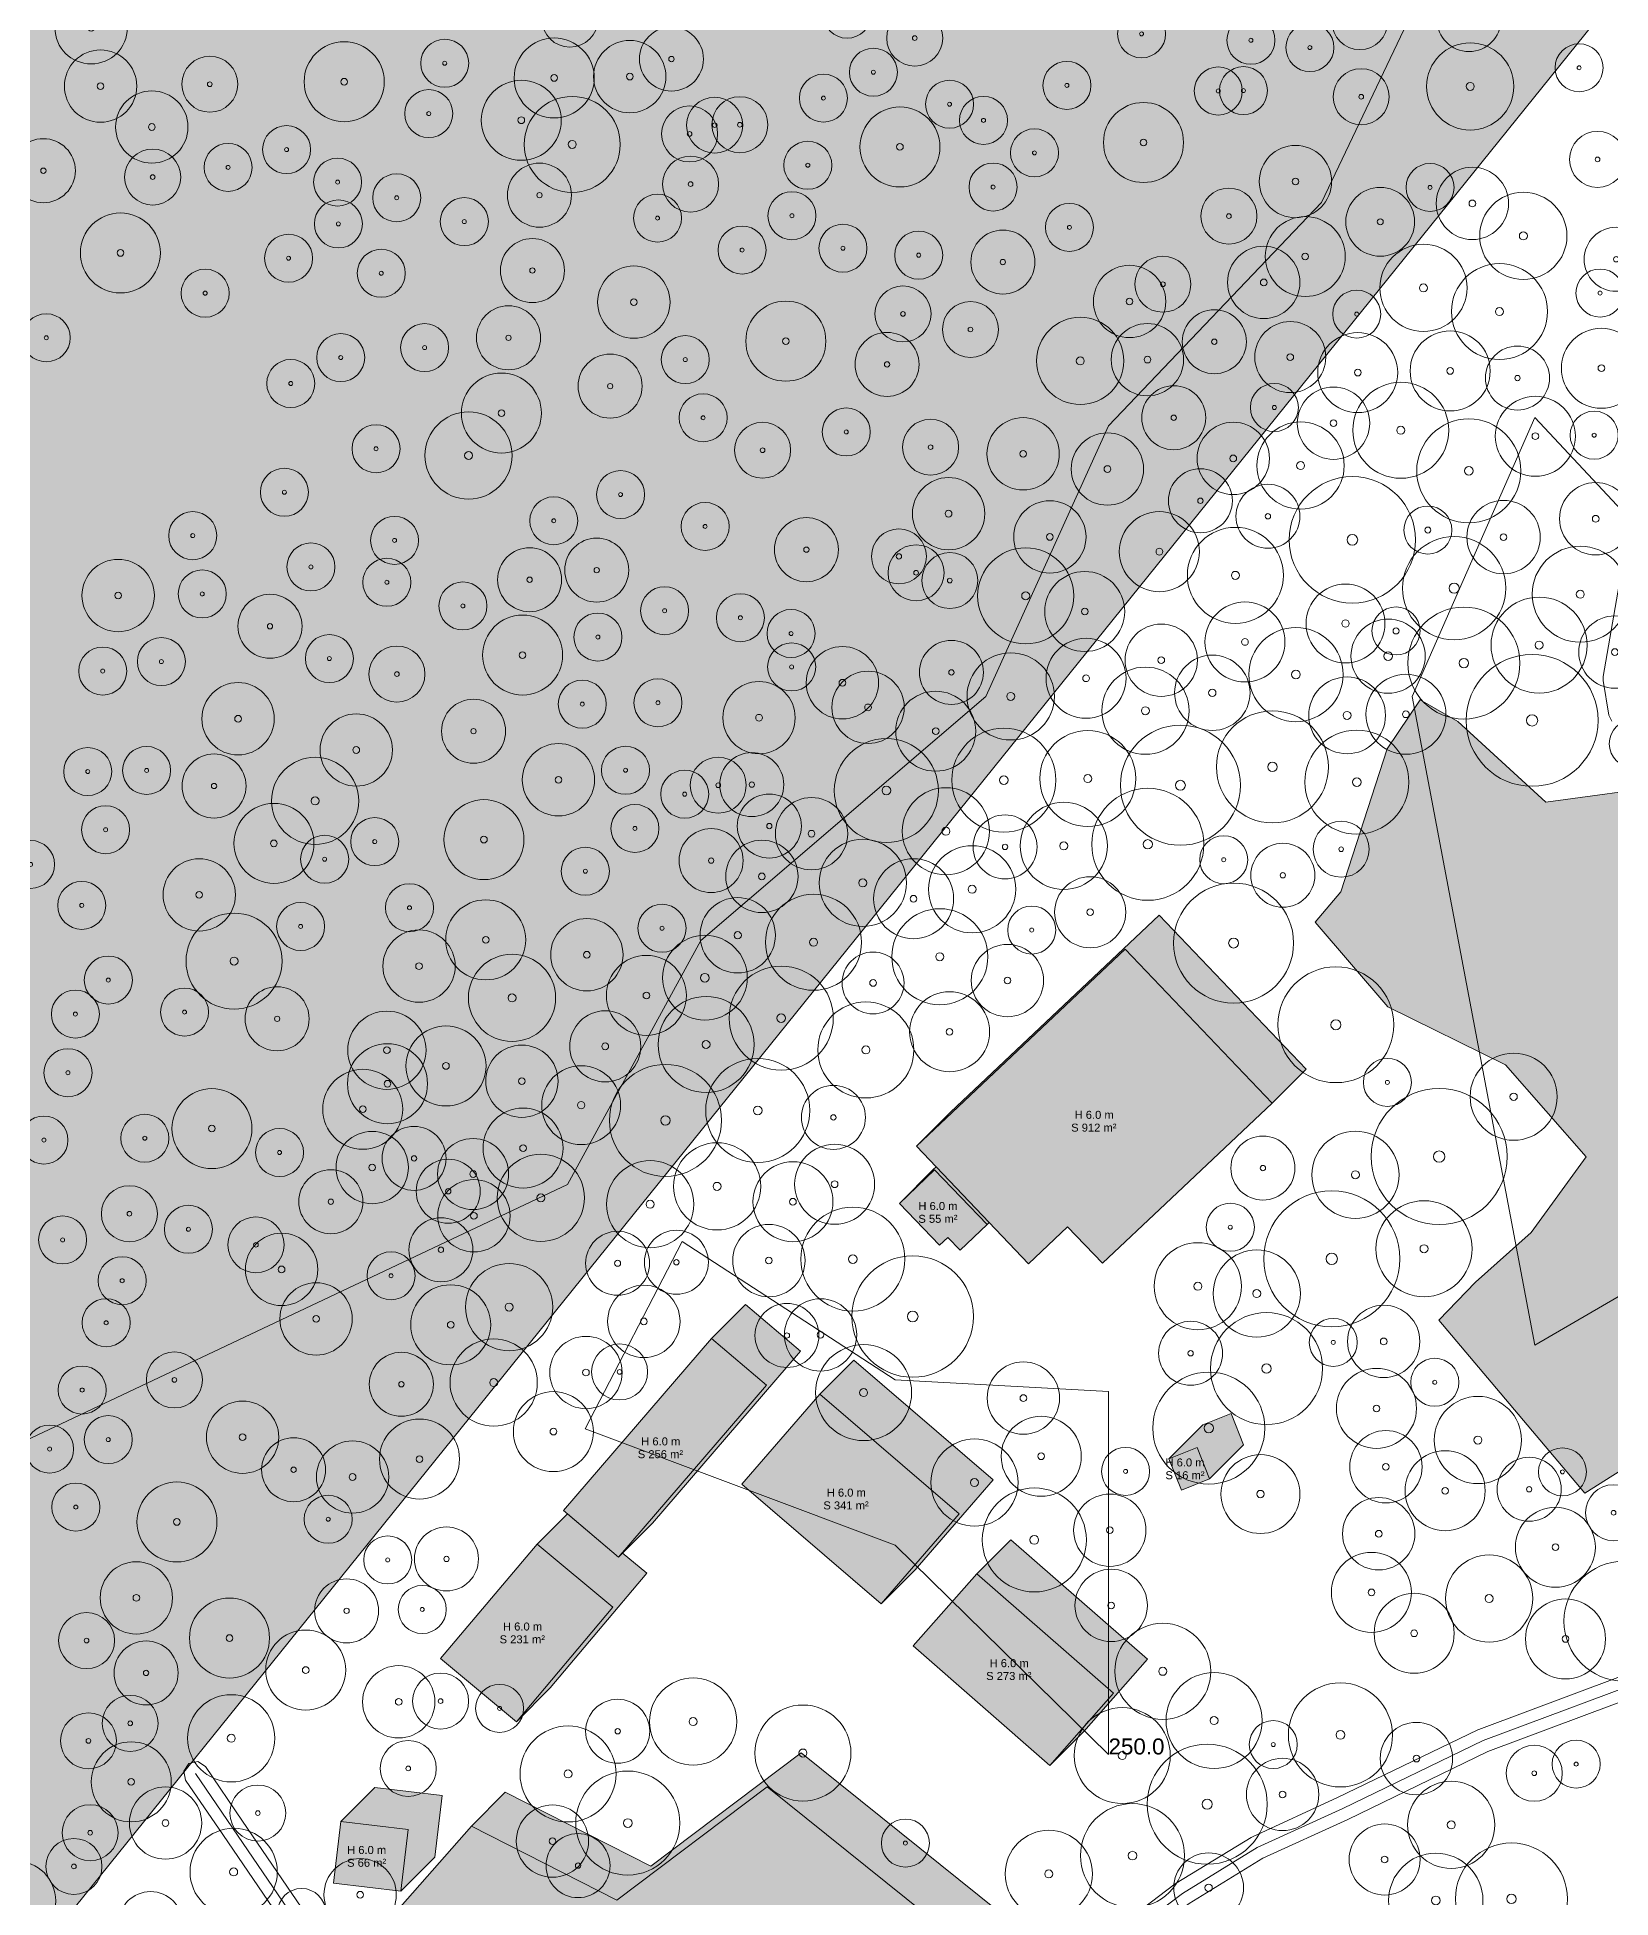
# Model space of a CAD drawing. Header units: metres. Extents: x -7 to 1019, y -7 to 1014.
# Drawn here: x 145.8 to 342.4, y 231.3 to 463.9 of the extents above; entities that cross this region are included whole.
import ezdxf

# ---------------------------------------------------------------- set-up
doc = ezdxf.new("R2010")
doc.units = ezdxf.units.M
doc.header["$MEASUREMENT"] = 0
for name, color, linetype, lineweight, true_color in [('TPX_BUILDING_AREAS_TEXT', 7, 'CONTINUOUS', 0, 0x000000), ('TPX_BUILDING_HEIGHTS_TEXT', 7, 'CONTINUOUS', 0, 0x000000), ('TPX_BUILDINGS', 7, 'CONTINUOUS', 0, 0x000000), ('TPX_BUILDINGS_HATCH', 7, 'CONTINUOUS', 0, 0xf0f0f0), ('TPX_BUILDINGS_SHADOWS_HATCH', 7, 'CONTINUOUS', 0, 0x000000), ('TPX_BUILDINGS_SHADOWS_OUTLINES', 7, 'CONTINUOUS', 0, 0x000000), ('TPX_CONTOUR_LINES_5M', 7, 'CONTINUOUS', 0, 0x969696), ('TPX_CONTOUR_LINES_5M_TEXT', 7, 'CONTINUOUS', 0, 0x000000), ('TPX_ROADS_AXES', 7, 'CONTINUOUS', 0, 0x323232), ('TPX_ROADS_CONTOURS', 7, 'CONTINUOUS', 0, 0x646464), ('TPX_VEGETATION_GREEN_SPACES', 7, 'CONTINUOUS', 0, 0x58ba48), ('TPX_VEGETATION_GREEN_SPACES_HATCH', 7, 'CONTINUOUS', 0, 0x58ba48), ('TPX_VEGETATION_TREES_INDIVIDUAL', 7, 'CONTINUOUS', 0, 0x136734)]:
    doc.layers.add(name, color=color, linetype=linetype, lineweight=lineweight, true_color=true_color)
doc.styles.add('TPX_TEXTE', font='arial.ttf')

# ---------------------------------------------------------------- blocks, each defined once
blk = doc.blocks.new('TREETR004_CR044')
at = {"layer": 'TPX_VEGETATION_TREES_INDIVIDUAL'}
for radius in [4.44, 0.417]:
    blk.add_circle((0, 0, 0.04), radius, dxfattribs=at)
blk = doc.blocks.new('TREETR005_CR060')
at = {"layer": 'TPX_VEGETATION_TREES_INDIVIDUAL'}
for radius in [6, 0.5]:
    blk.add_circle((0, 0, 0.04), radius, dxfattribs=at)
blk = doc.blocks.new('TREETR007_CR082')
at = {"layer": 'TPX_VEGETATION_TREES_INDIVIDUAL'}
for radius in [8.24, 0.708]:
    blk.add_circle((0, 0, 0.04), radius, dxfattribs=at)
blk = doc.blocks.new('TREETR005_CR049')
at = {"layer": 'TPX_VEGETATION_TREES_INDIVIDUAL'}
for radius in [4.93, 0.458]:
    blk.add_circle((0, 0, 0.04), radius, dxfattribs=at)
blk = doc.blocks.new('TREETR006_CR070')
at = {"layer": 'TPX_VEGETATION_TREES_INDIVIDUAL'}
for radius in [7, 0.583]:
    blk.add_circle((0, 0, 0.04), radius, dxfattribs=at)
blk = doc.blocks.new('TREETR003_CR030')
at = {"layer": 'TPX_VEGETATION_TREES_INDIVIDUAL'}
for radius in [3, 0.25]:
    blk.add_circle((0, 0, 0.04), radius, dxfattribs=at)
blk = doc.blocks.new('TREETR004_CR045')
at = {"layer": 'TPX_VEGETATION_TREES_INDIVIDUAL'}
for radius in [4.52, 0.417]:
    blk.add_circle((0, 0, 0.04), radius, dxfattribs=at)
blk = doc.blocks.new('TREETR005_CR059')
at = {"layer": 'TPX_VEGETATION_TREES_INDIVIDUAL'}
for radius in [5.89, 0.542]:
    blk.add_circle((0, 0, 0.04), radius, dxfattribs=at)
blk = doc.blocks.new('TREETR005_CR054')
at = {"layer": 'TPX_VEGETATION_TREES_INDIVIDUAL'}
for radius in [5.44, 0.458]:
    blk.add_circle((0, 0, 0.04), radius, dxfattribs=at)
blk = doc.blocks.new('TREETR003_CR040')
at = {"layer": 'TPX_VEGETATION_TREES_INDIVIDUAL'}
for radius in [4, 0.333]:
    blk.add_circle((0, 0, 0.04), radius, dxfattribs=at)
blk = doc.blocks.new('TREETR004_CR050')
at = {"layer": 'TPX_VEGETATION_TREES_INDIVIDUAL'}
for radius in [5, 0.417]:
    blk.add_circle((0, 0, 0.04), radius, dxfattribs=at)
blk = doc.blocks.new('TREETR005_CR048')
at = {"layer": 'TPX_VEGETATION_TREES_INDIVIDUAL'}
for radius in [4.8, 0.5]:
    blk.add_circle((0, 0, 0.04), radius, dxfattribs=at)
blk = doc.blocks.new('TREETR006_CR065')
at = {"layer": 'TPX_VEGETATION_TREES_INDIVIDUAL'}
for radius in [6.45, 0.625]:
    blk.add_circle((0, 0, 0.04), radius, dxfattribs=at)
blk = doc.blocks.new('TREETR005_CR046')
at = {"layer": 'TPX_VEGETATION_TREES_INDIVIDUAL'}
for radius in [4.64, 0.542]:
    blk.add_circle((0, 0, 0.04), radius, dxfattribs=at)
blk = doc.blocks.new('TREETR003_CR034')
at = {"layer": 'TPX_VEGETATION_TREES_INDIVIDUAL'}
for radius in [3.43, 0.333]:
    blk.add_circle((0, 0, 0.04), radius, dxfattribs=at)
blk = doc.blocks.new('TREETR004_CR040')
at = {"layer": 'TPX_VEGETATION_TREES_INDIVIDUAL'}
for radius in [4, 0.375]:
    blk.add_circle((0, 0, 0.04), radius, dxfattribs=at)
blk = doc.blocks.new('TREETR004_CR039')
at = {"layer": 'TPX_VEGETATION_TREES_INDIVIDUAL'}
for radius in [3.87, 0.417]:
    blk.add_circle((0, 0, 0.04), radius, dxfattribs=at)
blk = doc.blocks.new('TREETR006_CR072')
at = {"layer": 'TPX_VEGETATION_TREES_INDIVIDUAL'}
for radius in [7.24, 0.625]:
    blk.add_circle((0, 0, 0.04), radius, dxfattribs=at)
blk = doc.blocks.new('TREETR005_CR055')
at = {"layer": 'TPX_VEGETATION_TREES_INDIVIDUAL'}
for radius in [5.45, 0.5]:
    blk.add_circle((0, 0, 0.04), radius, dxfattribs=at)
blk = doc.blocks.new('TREETR004_CR043')
at = {"layer": 'TPX_VEGETATION_TREES_INDIVIDUAL'}
for radius in [4.3, 0.375]:
    blk.add_circle((0, 0, 0.04), radius, dxfattribs=at)
blk = doc.blocks.new('TREETR006_CR075')
at = {"layer": 'TPX_VEGETATION_TREES_INDIVIDUAL'}
for radius in [7.5, 0.625]:
    blk.add_circle((0, 0, 0.04), radius, dxfattribs=at)
blk = doc.blocks.new('TREETR005_CR047')
at = {"layer": 'TPX_VEGETATION_TREES_INDIVIDUAL'}
for radius in [4.71, 0.458]:
    blk.add_circle((0, 0, 0.04), radius, dxfattribs=at)
blk = doc.blocks.new('TREETR004_CR030')
at = {"layer": 'TPX_VEGETATION_TREES_INDIVIDUAL'}
for radius in [3, 0.375]:
    blk.add_circle((0, 0, 0.04), radius, dxfattribs=at)
blk = doc.blocks.new('TREETR005_CR053')
at = {"layer": 'TPX_VEGETATION_TREES_INDIVIDUAL'}
for radius in [5.3, 0.542]:
    blk.add_circle((0, 0, 0.04), radius, dxfattribs=at)
blk = doc.blocks.new('TREETR007_CR076')
at = {"layer": 'TPX_VEGETATION_TREES_INDIVIDUAL'}
for radius in [7.59, 0.667]:
    blk.add_circle((0, 0, 0.04), radius, dxfattribs=at)
blk = doc.blocks.new('TREETR005_CR065')
at = {"layer": 'TPX_VEGETATION_TREES_INDIVIDUAL'}
for radius in [6.5, 0.542]:
    blk.add_circle((0, 0, 0.04), radius, dxfattribs=at)
blk = doc.blocks.new('TREETR003_CR035')
at = {"layer": 'TPX_VEGETATION_TREES_INDIVIDUAL'}
for radius in [3.5, 0.292]:
    blk.add_circle((0, 0, 0.04), radius, dxfattribs=at)
blk = doc.blocks.new('TREETR004_CR049')
at = {"layer": 'TPX_VEGETATION_TREES_INDIVIDUAL'}
for radius in [4.89, 0.417]:
    blk.add_circle((0, 0, 0.04), radius, dxfattribs=at)
blk = doc.blocks.new('TREETR004_CR046')
at = {"layer": 'TPX_VEGETATION_TREES_INDIVIDUAL'}
for radius in [4.59, 0.417]:
    blk.add_circle((0, 0, 0.04), radius, dxfattribs=at)
blk = doc.blocks.new('TREETR007_CR079')
at = {"layer": 'TPX_VEGETATION_TREES_INDIVIDUAL'}
for radius in [7.9, 0.667]:
    blk.add_circle((0, 0, 0.04), radius, dxfattribs=at)
blk = doc.blocks.new('TREETR005_CR044')
at = {"layer": 'TPX_VEGETATION_TREES_INDIVIDUAL'}
for radius in [4.36, 0.458]:
    blk.add_circle((0, 0, 0.04), radius, dxfattribs=at)
blk = doc.blocks.new('TREETR007_CR085')
at = {"layer": 'TPX_VEGETATION_TREES_INDIVIDUAL'}
for radius in [8.5, 0.708]:
    blk.add_circle((0, 0, 0.04), radius, dxfattribs=at)

msp = doc.modelspace()

# ---------------------------------------------------------------- hatches: boundary and pattern name
at = {"layer": 'TPX_BUILDINGS_HATCH'}
for points in [[(281.78, 349.88), (255.69, 325.25), (269.69, 310.57), (274.57, 315.17), (278.91, 310.62), (286.79, 318.05), (300.13, 330.65), (281.78, 349.88)], [(257.93, 322.32), (253.55, 318.1), (258.57, 312.87), (259.62, 313.86), (261.16, 312.26), (264.51, 315.48), (257.93, 322.32)], [(230.08, 301.24), (211.58, 279.72), (218.44, 273.88), (236.95, 295.4), (230.08, 301.24)], [(243.6, 294.26), (233.87, 283.03), (251.29, 268.07), (261.03, 279.3), (243.6, 294.26)], [(290.74, 287.59), (287.23, 286.19), (288.78, 282.28), (292.3, 283.68), (290.74, 287.59)], [(208.31, 275.53), (196.23, 261.21), (205.69, 253.32), (217.76, 267.64), (208.31, 275.53)], [(263.24, 271.82), (255.26, 262.8), (272.34, 247.86), (280.32, 256.88), (263.24, 271.82)], [(200.07, 240.26), (191.17, 230.16), (195.33, 215.46), (201.6, 202.64), (229.4, 182.98), (245.56, 181.75), (253.13, 207.57), (266.68, 221.37), (237.03, 245.19), (218.24, 231.01), (200.07, 240.26)], [(183.77, 240.84), (182.83, 233.14), (191.26, 232.14), (192.19, 239.84), (183.77, 240.84)]]:
    msp.add_hatch(color=256, dxfattribs=at).paths.add_polyline_path(points)
at = {"layer": 'TPX_BUILDINGS_SHADOWS_HATCH'}
for points in [[(259.93, 329.5), (255.69, 325.25), (281.78, 349.88), (300.13, 330.65), (304.38, 334.89), (286.02, 354.12), (259.93, 329.5)], [(257.79, 322.34), (253.55, 318.1), (257.93, 322.32), (264.51, 315.48), (264.76, 315.74), (258.14, 322.68), (257.79, 322.34)], [(236.95, 295.4), (218.44, 273.88), (222.69, 278.12), (241.19, 299.65), (234.33, 305.49), (230.08, 301.24), (236.95, 295.4)], [(247.84, 298.5), (243.6, 294.26), (261.03, 279.3), (251.29, 268.07), (255.53, 272.31), (265.27, 283.54), (247.84, 298.5)], [(291.47, 290.43), (287.23, 286.19), (290.74, 287.59), (292.3, 283.68), (296.55, 287.92), (294.99, 291.84), (291.47, 290.43)], [(217.76, 267.64), (205.69, 253.32), (209.93, 257.56), (222.01, 271.88), (218.93, 274.45), (218.44, 273.88), (212.08, 279.29), (208.31, 275.53), (217.76, 267.64)], [(267.48, 276.06), (263.24, 271.82), (280.32, 256.88), (272.34, 247.86), (276.58, 252.1), (284.56, 261.13), (267.48, 276.06)], [(204.31, 244.5), (200.07, 240.26), (218.24, 231.01), (237.03, 245.19), (266.68, 221.37), (253.13, 207.57), (245.56, 181.75), (249.8, 185.99), (257.37, 211.81), (270.93, 225.62), (241.28, 249.44), (222.48, 235.25), (204.31, 244.5)], [(188.01, 245.08), (183.77, 240.84), (192.19, 239.84), (191.26, 232.14), (195.5, 236.38), (196.43, 244.08), (188.01, 245.08)]]:
    msp.add_hatch(color=256, dxfattribs=at).paths.add_polyline_path(points)
at = {"layer": 'TPX_VEGETATION_GREEN_SPACES_HATCH'}
for points in [[(0, 815.56), (0, 165.34), (13.02, 152.57), (46.37, 184.19), (48.03, 224.85), (83.18, 235.28), (122.01, 247.5), (139.83, 216.9), (560.02, 738.24), (575.52, 717.94), (628.86, 774.72), (664.02, 898.62), (626.71, 936.05), (591.38, 961.32), (529.37, 1005.65), (527.1, 1007.12), (425.31, 1007.12), (370.92, 971.48), (91.66, 834.53), (82.63, 852.04), (0, 815.56)], [(308.7, 357.04), (305.48, 353.24), (314.6, 342.66), (329.29, 335.44), (339.36, 323.94), (332.48, 314.47), (325.55, 308.27), (320.94, 303.51), (339.18, 281.87), (355.91, 292.45), (360.05, 297.21), (363.68, 300.59), (362.47, 319.21), (384.16, 341.11), (391.93, 352.94), (367.29, 364.18), (350.27, 370.41), (334.33, 368.25), (323.34, 378.34), (318.6, 381.06), (314.48, 374.91), (308.7, 357.04)]]:
    msp.add_hatch(color=256, dxfattribs=at).paths.add_polyline_path(points)

# ---------------------------------------------------------------- linework, layer by layer
at = {"layer": 'TPX_BUILDINGS', "elevation": 0.04}
for points in [[(281.78, 349.88), (255.69, 325.25), (269.69, 310.57), (274.57, 315.17), (278.91, 310.62), (286.79, 318.05), (300.13, 330.65)], [(257.93, 322.32), (253.55, 318.1), (258.57, 312.87), (259.62, 313.86), (261.16, 312.26), (264.51, 315.48)], [(230.08, 301.24), (211.58, 279.72), (218.44, 273.88), (236.95, 295.4)], [(243.6, 294.26), (233.87, 283.03), (251.29, 268.07), (261.03, 279.3)], [(290.74, 287.59), (287.23, 286.19), (288.78, 282.28), (292.3, 283.68)], [(208.31, 275.53), (196.23, 261.21), (205.69, 253.32), (217.76, 267.64)], [(263.24, 271.82), (255.26, 262.8), (272.34, 247.86), (280.32, 256.88)], [(200.07, 240.26), (191.17, 230.16), (195.33, 215.46), (201.6, 202.64), (229.4, 182.98), (245.56, 181.75), (253.13, 207.57), (266.68, 221.37), (237.03, 245.19), (218.24, 231.01)], [(183.77, 240.84), (182.83, 233.14), (191.26, 232.14), (192.19, 239.84)]]:
    msp.add_lwpolyline(points, close=True, dxfattribs=at)
at = {"layer": 'TPX_BUILDINGS_SHADOWS_OUTLINES', "elevation": 0.04}
for points in [[(259.93, 329.5), (255.69, 325.25), (281.78, 349.88), (300.13, 330.65), (304.38, 334.89), (286.02, 354.12)], [(257.79, 322.34), (253.55, 318.1), (257.93, 322.32), (264.51, 315.48), (264.76, 315.74), (258.14, 322.68)], [(236.95, 295.4), (218.44, 273.88), (222.69, 278.12), (241.19, 299.65), (234.33, 305.49), (230.08, 301.24)], [(247.84, 298.5), (243.6, 294.26), (261.03, 279.3), (251.29, 268.07), (255.53, 272.31), (265.27, 283.54)], [(291.47, 290.43), (287.23, 286.19), (290.74, 287.59), (292.3, 283.68), (296.55, 287.92), (294.99, 291.84)], [(217.76, 267.64), (205.69, 253.32), (209.93, 257.56), (222.01, 271.88), (218.93, 274.45), (218.44, 273.88), (212.08, 279.29), (208.31, 275.53)], [(267.48, 276.06), (263.24, 271.82), (280.32, 256.88), (272.34, 247.86), (276.58, 252.1), (284.56, 261.13)], [(204.31, 244.5), (200.07, 240.26), (218.24, 231.01), (237.03, 245.19), (266.68, 221.37), (253.13, 207.57), (245.56, 181.75), (249.8, 185.99), (257.37, 211.81), (270.93, 225.62), (241.28, 249.44), (222.48, 235.25)], [(188.01, 245.08), (183.77, 240.84), (192.19, 239.84), (191.26, 232.14), (195.5, 236.38), (196.43, 244.08)]]:
    msp.add_lwpolyline(points, close=True, dxfattribs=at)
at = {"layer": 'TPX_CONTOUR_LINES_5M', "elevation": 0.05}
for points in [[(402.88, 564.6), (332.95, 499.16), (306.31, 443.22), (279.68, 415.29), (264.35, 381.48), (228.73, 350.97), (212.08, 320.45), (119.86, 276.9), (0, 265.62)], [(332.95, 416.35), (317.62, 381.48), (332.95, 300.39), (359.59, 315.88), (380.29, 350.97), (365.54, 381.48), (332.95, 416.35)], [(226.41, 313.35), (214.27, 289.93), (253.04, 275.38), (279.68, 249.23), (279.68, 294.58), (253.04, 296.06), (226.41, 313.35)]]:
    msp.add_lwpolyline(points, dxfattribs=at)
at = {"layer": 'TPX_ROADS_AXES', "elevation": 0.03}
for points in [[(349.95, 259.74), (326.49, 250.97), (308.95, 242.47), (298.27, 237.59), (288.92, 231.86), (280.9, 225.78), (268.52, 212.18), (262.4, 204.17), (257.64, 196.97), (252.64, 183.3), (248.74, 166.53), (245.9, 156.04), (243.33, 146.58), (236.54, 124.19), (230.89, 103.2), (226.84, 87.33), (215.72, 49.12), (214.52, 41.74), (214.37, 36.37)], [(245.9, 156.04), (210.65, 186.54), (202.24, 194.93), (195.56, 202.9), (170.24, 240.06), (165.6, 246.86)]]:
    msp.add_lwpolyline(points, dxfattribs=at)
at = {"layer": 'TPX_ROADS_CONTOURS', "elevation": 0.03}
for points in [[(347.63, 419.44), (341.49, 383.95), (341.49, 383.45), (342.19, 379.14), (342.56, 378.38)], [(349.42, 261.14), (325.96, 252.37), (325.83, 252.32), (308.31, 243.83), (297.65, 238.95), (297.49, 238.87), (288.14, 233.14), (288.02, 233.06), (280, 226.97)], [(389.12, 101.29), (232.84, 104.66), (237.98, 123.78), (244.76, 146.15), (244.77, 146.19), (247.34, 155.65), (250.19, 166.13), (250.2, 166.19), (254.08, 182.87), (258.99, 196.29), (263.62, 203.3), (269.68, 211.22), (281.92, 224.66), (289.77, 230.62), (298.98, 236.26), (309.57, 241.1), (309.6, 241.12), (327.08, 249.59), (350.48, 258.33)], [(196.76, 203.81), (171.48, 240.91), (166.84, 247.71), (165.88, 248.34), (164.75, 248.1), (164.13, 247.14), (164.36, 246.02), (169, 239.22), (194.32, 202.06)]]:
    msp.add_lwpolyline(points, dxfattribs=at)
at = {"layer": 'TPX_VEGETATION_GREEN_SPACES', "elevation": 0}
for points in [[(0, 815.56), (0, 165.34), (13.02, 152.57), (46.37, 184.19), (48.03, 224.85), (83.18, 235.28), (122.01, 247.5), (139.83, 216.9), (560.02, 738.24), (575.52, 717.94), (628.86, 774.72), (664.02, 898.62), (626.71, 936.05), (591.38, 961.32), (529.37, 1005.65), (527.1, 1007.12), (425.31, 1007.12), (370.92, 971.48), (91.66, 834.53), (82.63, 852.04)], [(308.7, 357.04), (305.48, 353.24), (314.6, 342.66), (329.29, 335.44), (339.36, 323.94), (332.48, 314.47), (325.55, 308.27), (320.94, 303.51), (339.18, 281.87), (355.91, 292.45), (360.05, 297.21), (363.68, 300.59), (362.47, 319.21), (384.16, 341.11), (391.93, 352.94), (367.29, 364.18), (350.27, 370.41), (334.33, 368.25), (323.34, 378.34), (318.6, 381.06), (314.48, 374.91)]]:
    msp.add_lwpolyline(points, close=True, dxfattribs=at)

# ---------------------------------------------------------------- block references
at = {"layer": 'TPX_VEGETATION_TREES_INDIVIDUAL'}
for name, p in [('TREETR003_CR040', (324.72, 466.07, 0.04)), ('TREETR004_CR045', (152.56, 465.05, 0.04)), ('TREETR003_CR035', (212.39, 466.13, 0.04)), ('TREETR003_CR030', (247.02, 466.75, 0.04)), ('TREETR003_CR035', (311.08, 465.82, 0.04)), ('TREETR003_CR040', (225.07, 461.14, 0.04)), ('TREETR003_CR035', (255.47, 463.77, 0.04)), ('TREETR003_CR030', (283.81, 464.29, 0.04)), ('TREETR003_CR030', (297.47, 463.49, 0.04)), ('TREETR003_CR030', (304.84, 462.58, 0.04)), ('TREETR004_CR050', (184.18, 458.31, 0.04)), ('TREETR003_CR030', (196.74, 460.62, 0.04)), ('TREETR004_CR050', (210.42, 458.78, 0.04)), ('TREETR004_CR045', (219.86, 458.95, 0.04)), ('TREETR005_CR055', (324.87, 457.72, 0.04)), ('TREETR003_CR030', (338.48, 460.05, 0.04)), ('TREETR004_CR045', (153.74, 457.76, 0.04)), ('TREETR003_CR035', (167.39, 458, 0.04)), ('TREETR003_CR030', (250.3, 459.5, 0.04)), ('TREETR003_CR030', (274.48, 457.85, 0.04)), ('TREETR004_CR050', (206.31, 453.49, 0.04)), ('TREETR003_CR030', (244.06, 456.26, 0.04)), ('TREETR003_CR030', (259.82, 455.5, 0.04)), ('TREETR003_CR030', (293.39, 457.15, 0.04)), ('TREETR003_CR030', (296.54, 457.2, 0.04)), ('TREETR003_CR035', (311.25, 456.43, 0.04)), ('TREETR004_CR045', (160.14, 452.65, 0.04)), ('TREETR003_CR030', (194.75, 454.32, 0.04)), ('TREETR005_CR060', (212.67, 450.47, 0.04)), ('TREETR003_CR035', (230.47, 452.88, 0.04)), ('TREETR003_CR035', (233.62, 452.93, 0.04)), ('TREETR003_CR030', (264.06, 453.48, 0.04)), ('TREETR003_CR035', (227.34, 451.78, 0.04)), ('TREETR004_CR050', (253.62, 450.16, 0.04)), ('TREETR004_CR050', (284.05, 450.71, 0.04)), ('TREETR003_CR040', (146.59, 447.19, 0.04)), ('TREETR003_CR030', (176.98, 449.82, 0.04)), ('TREETR003_CR030', (270.43, 449.42, 0.04)), ('TREETR003_CR035', (340.78, 448.6, 0.04)), ('TREETR003_CR035', (160.25, 446.39, 0.04)), ('TREETR003_CR030', (169.68, 447.6, 0.04)), ('TREETR003_CR035', (227.46, 445.51, 0.04)), ('TREETR003_CR030', (242.11, 447.87, 0.04)), ('TREETR004_CR045', (303.04, 445.83, 0.04)), ('TREETR003_CR030', (183.36, 445.76, 0.04)), ('TREETR003_CR030', (190.74, 443.8, 0.04)), ('TREETR003_CR040', (208.58, 444.13, 0.04)), ('TREETR003_CR030', (265.26, 445.15, 0.04)), ('TREETR003_CR030', (319.85, 445.09, 0.04)), ('TREETR004_CR045', (325.14, 443.1, 0.04)), ('TREETR003_CR030', (223.33, 441.26, 0.04)), ('TREETR003_CR030', (240.13, 441.56, 0.04)), ('TREETR003_CR035', (294.72, 441.51, 0.04)), ('TREETR004_CR043', (313.63, 440.8, 0.04)), ('TREETR005_CR055', (331.51, 439.04, 0.04)), ('TREETR004_CR050', (156.22, 436.91, 0.04)), ('TREETR003_CR030', (183.45, 440.54, 0.04)), ('TREETR003_CR030', (199.19, 440.82, 0.04)), ('TREETR003_CR030', (274.8, 440.1, 0.04)), ('TREETR003_CR030', (233.9, 437.27, 0.04)), ('TREETR003_CR030', (246.5, 437.5, 0.04)), ('TREETR003_CR030', (255.96, 436.63, 0.04)), ('TREETR003_CR040', (266.48, 435.77, 0.04)), ('TREETR004_CR050', (304.26, 436.46, 0.04)), ('TREETR003_CR040', (343.11, 436.11, 0.04)), ('TREETR003_CR030', (177.23, 436.25, 0.04)), ('TREETR003_CR030', (188.81, 434.37, 0.04)), ('TREETR003_CR040', (207.7, 434.71, 0.04)), ('TREETR004_CR045', (299.07, 433.23, 0.04)), ('TREETR005_CR055', (319.03, 432.54, 0.04)), ('TREETR004_CR045', (220.37, 430.76, 0.04)), ('TREETR004_CR045', (282.31, 430.84, 0.04)), ('TREETR003_CR035', (286.47, 433, 0.04)), ('TREETR005_CR060', (328.53, 429.58, 0.04)), ('TREETR003_CR030', (341.09, 431.9, 0.04)), ('TREETR003_CR030', (166.81, 431.88, 0.04)), ('TREETR003_CR035', (254, 429.28, 0.04)), ('TREETR003_CR040', (204.71, 426.3, 0.04)), ('TREETR004_CR050', (239.36, 425.88, 0.04)), ('TREETR003_CR035', (262.43, 427.34, 0.04)), ('TREETR003_CR030', (310.69, 429.26, 0.04)), ('TREETR003_CR030', (146.96, 426.3, 0.04)), ('TREETR003_CR030', (194.23, 425.07, 0.04)), ('TREETR005_CR055', (276.15, 423.41, 0.04)), ('TREETR004_CR045', (284.54, 423.57, 0.04)), ('TREETR003_CR040', (292.9, 425.81, 0.04)), ('TREETR004_CR044', (302.39, 423.89, 0.04)), ('TREETR003_CR030', (183.75, 423.83, 0.04)), ('TREETR003_CR030', (226.8, 423.57, 0.04)), ('TREETR003_CR040', (252.01, 422.98, 0.04)), ('TREETR004_CR050', (310.82, 421.95, 0.04)), ('TREETR004_CR050', (322.37, 422.16, 0.04)), ('TREETR004_CR050', (341.26, 422.5, 0.04)), ('TREETR003_CR030', (177.51, 420.59, 0.04)), ('TREETR003_CR040', (217.41, 420.26, 0.04)), ('TREETR003_CR040', (330.78, 421.27, 0.04)), ('TREETR004_CR050', (203.83, 416.89, 0.04)), ('TREETR003_CR030', (229.03, 416.3, 0.04)), ('TREETR003_CR040', (287.83, 416.31, 0.04)), ('TREETR003_CR030', (300.4, 417.59, 0.04)), ('TREETR004_CR045', (307.79, 415.63, 0.04)), ('TREETR005_CR060', (316.2, 414.74, 0.04)), ('TREETR004_CR050', (333.01, 414, 0.04)), ('TREETR005_CR055', (199.72, 411.59, 0.04)), ('TREETR003_CR030', (246.91, 414.53, 0.04)), ('TREETR004_CR045', (269.01, 411.8, 0.04)), ('TREETR003_CR030', (340.36, 414.13, 0.04)), ('TREETR003_CR030', (188.16, 412.43, 0.04)), ('TREETR003_CR035', (236.46, 412.25, 0.04)), ('TREETR003_CR035', (257.45, 412.63, 0.04)), ('TREETR004_CR045', (279.54, 409.9, 0.04)), ('TREETR004_CR045', (295.27, 411.23, 0.04)), ('TREETR005_CR055', (303.68, 410.33, 0.04)), ('TREETR005_CR065', (324.69, 409.67, 0.04)), ('TREETR003_CR030', (176.71, 407, 0.04)), ('TREETR003_CR030', (218.71, 406.71, 0.04)), ('TREETR003_CR040', (291.16, 405.93, 0.04)), ('TREETR004_CR045', (259.7, 404.32, 0.04)), ('TREETR003_CR040', (299.6, 403.99, 0.04)), ('TREETR007_CR079', (310.15, 401.05, 0.04)), ('TREETR004_CR045', (340.55, 403.69, 0.04)), ('TREETR003_CR030', (210.37, 403.43, 0.04)), ('TREETR003_CR030', (229.28, 402.72, 0.04)), ('TREETR004_CR045', (272.35, 401.41, 0.04)), ('TREETR004_CR030', (319.58, 402.27, 0.04)), ('TREETR004_CR046', (329.04, 401.39, 0.04)), ('TREETR003_CR030', (165.26, 401.57, 0.04)), ('TREETR003_CR030', (190.47, 400.98, 0.04)), ('TREETR003_CR040', (241.93, 399.82, 0.04)), ('TREETR003_CR034', (253.49, 398.98, 0.04)), ('TREETR004_CR050', (286.03, 399.57, 0.04)), ('TREETR005_CR060', (295.53, 396.61, 0.04)), ('TREETR003_CR030', (180.03, 397.66, 0.04)), ('TREETR003_CR040', (207.35, 396.06, 0.04)), ('TREETR003_CR040', (215.73, 397.26, 0.04)), ('TREETR003_CR035', (255.63, 396.93, 0.04)), ('TREETR005_CR060', (269.33, 394.05, 0.04)), ('TREETR006_CR065', (322.86, 395.01, 0.04)), ('TREETR005_CR060', (338.62, 394.25, 0.04)), ('TREETR004_CR045', (155.94, 394.09, 0.04)), ('TREETR003_CR030', (189.51, 395.74, 0.04)), ('TREETR003_CR035', (259.85, 395.96, 0.04)), ('TREETR003_CR030', (166.44, 394.28, 0.04)), ('TREETR003_CR030', (199.01, 392.78, 0.04)), ('TREETR004_CR050', (276.71, 392.09, 0.04)), ('TREETR005_CR049', (309.29, 390.59, 0.04)), ('TREETR003_CR040', (174.91, 390.25, 0.04)), ('TREETR003_CR030', (224.22, 392.19, 0.04)), ('TREETR003_CR030', (233.68, 391.31, 0.04)), ('TREETR004_CR050', (296.73, 388.28, 0.04)), ('TREETR005_CR060', (333.48, 387.89, 0.04)), ('TREETR004_CR050', (206.47, 386.64, 0.04)), ('TREETR003_CR030', (215.88, 388.9, 0.04)), ('TREETR003_CR030', (240.02, 389.34, 0.04)), ('TREETR005_CR046', (314.61, 386.51, 0.04)), ('TREETR004_CR030', (315.6, 389.66, 0.04)), ('TREETR006_CR070', (324.08, 385.64, 0.04)), ('TREETR004_CR045', (342.95, 387.02, 0.04)), ('TREETR003_CR030', (161.34, 385.83, 0.04)), ('TREETR003_CR030', (182.33, 386.21, 0.04)), ('TREETR003_CR040', (260.05, 384.48, 0.04)), ('TREETR004_CR050', (276.87, 383.74, 0.04)), ('TREETR004_CR045', (286.27, 386, 0.04)), ('TREETR005_CR059', (303.1, 384.21, 0.04)), ('TREETR003_CR030', (154.01, 384.65, 0.04)), ('TREETR003_CR035', (190.77, 384.27, 0.04)), ('TREETR003_CR030', (240.09, 385.16, 0.04)), ('TREETR004_CR045', (246.43, 383.19, 0.04)), ('TREETR005_CR055', (267.46, 381.48, 0.04)), ('TREETR005_CR047', (292.65, 381.93, 0.04)), ('TREETR007_CR082', (332.6, 378.48, 0.04)), ('TREETR004_CR045', (249.63, 380.11, 0.04)), ('TREETR005_CR055', (284.29, 379.69, 0.04)), ('TREETR005_CR048', (309.49, 379.11, 0.04)), ('TREETR004_CR050', (316.84, 379.24, 0.04)), ('TREETR004_CR045', (170.92, 378.69, 0.04)), ('TREETR003_CR030', (213.93, 380.51, 0.04)), ('TREETR003_CR030', (223.38, 380.68, 0.04)), ('TREETR004_CR045', (236.01, 378.82, 0.04)), ('TREETR004_CR050', (258.09, 377.13, 0.04)), ('TREETR004_CR045', (185.69, 374.78, 0.04)), ('TREETR003_CR040', (200.34, 377.13, 0.04)), ('TREETR006_CR070', (300.16, 372.67, 0.04)), ('TREETR005_CR065', (266.6, 371.02, 0.04)), ('TREETR005_CR060', (277.09, 371.21, 0.04)), ('TREETR006_CR075', (288.66, 370.37, 0.04)), ('TREETR005_CR065', (310.7, 370.77, 0.04)), ('TREETR003_CR030', (345.25, 375.57, 0.04)), ('TREETR003_CR030', (152.14, 372.09, 0.04)), ('TREETR003_CR030', (159.49, 372.22, 0.04)), ('TREETR004_CR045', (210.95, 371.06, 0.04)), ('TREETR003_CR030', (219.33, 372.25, 0.04)), ('TREETR003_CR040', (235.11, 370.45, 0.04)), ('TREETR005_CR065', (251.92, 369.71, 0.04)), ('TREETR003_CR040', (167.92, 370.28, 0.04)), ('TREETR005_CR055', (180.55, 368.42, 0.04)), ('TREETR003_CR030', (226.73, 369.26, 0.04)), ('TREETR003_CR035', (230.91, 370.38, 0.04)), ('TREETR005_CR055', (259.36, 364.62, 0.04)), ('TREETR006_CR070', (284.59, 362.99, 0.04)), ('TREETR003_CR030', (154.37, 364.82, 0.04)), ('TREETR004_CR050', (175.4, 363.11, 0.04)), ('TREETR004_CR050', (201.64, 363.58, 0.04)), ('TREETR003_CR030', (220.51, 364.97, 0.04)), ('TREETR003_CR040', (237.3, 365.27, 0.04)), ('TREETR004_CR045', (242.57, 364.32, 0.04)), ('TREETR005_CR055', (274.09, 362.8, 0.04)), ('TREETR003_CR030', (188, 363.33, 0.04)), ('TREETR003_CR040', (266.75, 362.67, 0.04)), ('TREETR003_CR035', (308.75, 362.38, 0.04)), ('TREETR003_CR030', (145, 360.47, 0.04)), ('TREETR003_CR030', (181.74, 361.13, 0.04)), ('TREETR003_CR040', (230.03, 360.96, 0.04)), ('TREETR004_CR045', (236.37, 358.98, 0.04)), ('TREETR005_CR055', (248.98, 358.17, 0.04)), ('TREETR005_CR055', (262.64, 357.37, 0.04)), ('TREETR003_CR030', (294.07, 361.07, 0.04)), ('TREETR003_CR040', (301.46, 359.12, 0.04)), ('TREETR004_CR045', (166.07, 356.67, 0.04)), ('TREETR003_CR030', (214.31, 359.63, 0.04)), ('TREETR004_CR050', (255.32, 356.19, 0.04)), ('TREETR003_CR030', (151.39, 355.36, 0.04)), ('TREETR004_CR044', (277.39, 354.5, 0.04)), ('TREETR006_CR075', (295.31, 350.65, 0.04)), ('TREETR003_CR030', (192.34, 355.06, 0.04)), ('TREETR004_CR050', (201.87, 351.05, 0.04)), ('TREETR005_CR047', (233.35, 351.62, 0.04)), ('TREETR005_CR060', (242.82, 350.75, 0.04)), ('TREETR005_CR060', (170.42, 348.39, 0.04)), ('TREETR003_CR030', (178.74, 352.72, 0.04)), ('TREETR004_CR045', (214.5, 349.19, 0.04)), ('TREETR003_CR030', (223.89, 352.49, 0.04)), ('TREETR005_CR060', (258.6, 348.94, 0.04)), ('TREETR003_CR030', (270.08, 352.28, 0.04)), ('TREETR004_CR045', (193.53, 347.77, 0.04)), ('TREETR005_CR053', (229.25, 346.32, 0.04)), ('TREETR003_CR030', (154.71, 346.02, 0.04)), ('TREETR005_CR055', (205.15, 343.8, 0.04)), ('TREETR004_CR050', (221.94, 344.1, 0.04)), ('TREETR004_CR039', (250.26, 345.66, 0.04)), ('TREETR004_CR045', (267.05, 345.96, 0.04)), ('TREETR005_CR065', (238.79, 341.27, 0.04)), ('TREETR006_CR072', (308.09, 340.44, 0.04)), ('TREETR003_CR030', (150.59, 341.77, 0.04)), ('TREETR003_CR030', (164.23, 342.02, 0.04)), ('TREETR003_CR040', (175.8, 341.18, 0.04)), ('TREETR004_CR050', (259.82, 339.56, 0.04)), ('TREETR004_CR049', (189.52, 337.25, 0.04)), ('TREETR004_CR044', (216.8, 337.74, 0.04)), ('TREETR005_CR060', (229.4, 337.97, 0.04)), ('TREETR005_CR060', (249.36, 337.29, 0.04)), ('TREETR004_CR050', (196.9, 335.29, 0.04)), ('TREETR003_CR030', (149.67, 334.44, 0.04)), ('TREETR004_CR050', (189.59, 333.07, 0.04)), ('TREETR004_CR045', (206.38, 333.38, 0.04)), ('TREETR004_CR050', (186.5, 329.88, 0.04)), ('TREETR005_CR049', (213.79, 330.38, 0.04)), ('TREETR006_CR070', (224.32, 328.48, 0.04)), ('TREETR005_CR065', (235.85, 329.73, 0.04)), ('TREETR003_CR030', (314.52, 333.24, 0.04)), ('TREETR005_CR054', (330.3, 331.44, 0.04)), ('TREETR003_CR040', (245.31, 328.86, 0.04)), ('TREETR004_CR050', (167.65, 327.46, 0.04)), ('TREETR007_CR085', (320.99, 323.96, 0.04)), ('TREETR003_CR030', (146.67, 326.03, 0.04)), ('TREETR003_CR030', (159.27, 326.26, 0.04)), ('TREETR004_CR050', (206.53, 325.02, 0.04)), ('TREETR003_CR030', (176.1, 324.47, 0.04)), ('TREETR004_CR045', (187.68, 322.59, 0.04)), ('TREETR003_CR040', (192.91, 323.73, 0.04)), ('TREETR004_CR044', (200.29, 321.78, 0.04)), ('TREETR005_CR055', (230.77, 320.24, 0.04)), ('TREETR003_CR040', (298.97, 322.52, 0.04)), ('TREETR005_CR055', (310.53, 321.68, 0.04)), ('TREETR003_CR040', (197.18, 319.63, 0.04)), ('TREETR005_CR055', (208.75, 318.8, 0.04)), ('TREETR005_CR055', (222.41, 318, 0.04)), ('TREETR004_CR050', (240.25, 318.32, 0.04)), ('TREETR004_CR050', (245.46, 320.5, 0.04)), ('TREETR003_CR040', (182.51, 318.32, 0.04)), ('TREETR004_CR045', (200.39, 316.56, 0.04)), ('TREETR003_CR035', (157.34, 316.82, 0.04)), ('TREETR007_CR085', (307.57, 311.18, 0.04)), ('TREETR003_CR030', (149, 313.54, 0.04)), ('TREETR003_CR030', (164.72, 314.87, 0.04)), ('TREETR003_CR035', (173.16, 312.93, 0.04)), ('TREETR003_CR040', (196.27, 312.31, 0.04)), ('TREETR005_CR065', (247.73, 311.15, 0.04)), ('TREETR003_CR030', (294.9, 315.13, 0.04)), ('TREETR005_CR060', (319.1, 312.44, 0.04)), ('TREETR004_CR045', (176.36, 309.86, 0.04)), ('TREETR004_CR040', (218.34, 310.62, 0.04)), ('TREETR003_CR040', (225.69, 310.75, 0.04)), ('TREETR004_CR045', (237.24, 310.96, 0.04)), ('TREETR003_CR030', (190.03, 309.06, 0.04)), ('TREETR005_CR055', (290.84, 307.75, 0.04)), ('TREETR005_CR055', (298.2, 306.84, 0.04)), ('TREETR003_CR030', (156.44, 308.45, 0.04)), ('TREETR005_CR055', (204.79, 305.15, 0.04)), ('TREETR007_CR076', (255.21, 303.97, 0.04)), ('TREETR004_CR045', (180.67, 303.67, 0.04)), ('TREETR004_CR050', (197.49, 302.93, 0.04)), ('TREETR004_CR045', (221.62, 303.36, 0.04)), ('TREETR003_CR030', (154.44, 303.19, 0.04)), ('TREETR003_CR040', (239.5, 301.6, 0.04)), ('TREETR004_CR045', (243.7, 301.67, 0.04)), ('TREETR004_CR045', (314.06, 300.86, 0.04)), ('TREETR003_CR040', (289.94, 299.37, 0.04)), ('TREETR006_CR070', (299.42, 297.46, 0.04)), ('TREETR003_CR030', (307.76, 300.74, 0.04)), ('TREETR005_CR055', (202.86, 295.71, 0.04)), ('TREETR004_CR045', (214.39, 296.97, 0.04)), ('TREETR003_CR035', (218.59, 297.04, 0.04)), ('TREETR005_CR060', (249.08, 294.46, 0.04)), ('TREETR003_CR030', (151.44, 294.78, 0.04)), ('TREETR003_CR035', (162.96, 296.04, 0.04)), ('TREETR003_CR040', (191.32, 295.5, 0.04)), ('TREETR004_CR045', (269.04, 293.78, 0.04)), ('TREETR003_CR030', (320.45, 295.75, 0.04)), ('TREETR006_CR070', (292.21, 290.02, 0.04)), ('TREETR004_CR050', (313.16, 292.48, 0.04)), ('TREETR004_CR045', (171.49, 288.88, 0.04)), ('TREETR004_CR050', (210.32, 289.58, 0.04)), ('TREETR005_CR055', (325.83, 288.53, 0.04)), ('TREETR003_CR030', (154.7, 288.58, 0.04)), ('TREETR004_CR050', (193.59, 286.15, 0.04)), ('TREETR004_CR050', (271.27, 286.5, 0.04)), ('TREETR003_CR030', (147.37, 287.4, 0.04)), ('TREETR003_CR040', (177.86, 284.82, 0.04)), ('TREETR004_CR045', (185.23, 283.91, 0.04)), ('TREETR005_CR055', (262.93, 283.22, 0.04)), ('TREETR004_CR045', (314.34, 285.19, 0.04)), ('TREETR003_CR030', (281.81, 284.61, 0.04)), ('TREETR005_CR049', (298.66, 281.78, 0.04)), ('TREETR004_CR050', (321.74, 282.19, 0.04)), ('TREETR003_CR040', (332.24, 282.38, 0.04)), ('TREETR003_CR030', (336.4, 284.55, 0.04)), ('TREETR003_CR030', (150.65, 280.15, 0.04)), ('TREETR004_CR050', (163.28, 278.29, 0.04)), ('TREETR003_CR030', (182.18, 278.63, 0.04)), ('TREETR005_CR065', (270.41, 276.04, 0.04)), ('TREETR004_CR045', (279.84, 277.26, 0.04)), ('TREETR003_CR035', (342.79, 279.44, 0.04)), ('TREETR004_CR045', (313.44, 276.82, 0.04)), ('TREETR004_CR050', (335.52, 275.13, 0.04)), ('TREETR003_CR040', (196.96, 273.67, 0.04)), ('TREETR003_CR030', (189.62, 273.54, 0.04)), ('TREETR004_CR050', (312.53, 269.49, 0.04)), ('TREETR004_CR045', (158.21, 268.8, 0.04)), ('TREETR004_CR045', (280.01, 267.86, 0.04)), ('TREETR005_CR055', (327.24, 268.72, 0.04)), ('TREETR006_CR075', (344.09, 265.89, 0.04)), ('TREETR003_CR040', (184.48, 267.18, 0.04)), ('TREETR003_CR030', (193.93, 267.35, 0.04)), ('TREETR004_CR050', (169.85, 263.78, 0.04)), ('TREETR004_CR050', (317.87, 264.37, 0.04)), ('TREETR004_CR050', (336.78, 263.67, 0.04)), ('TREETR003_CR035', (152, 263.46, 0.04)), ('TREETR005_CR060', (286.46, 259.62, 0.04)), ('TREETR003_CR040', (159.43, 259.42, 0.04)), ('TREETR004_CR050', (179.37, 259.78, 0.04)), ('TREETR004_CR045', (190.99, 255.81, 0.04)), ('TREETR003_CR035', (196.23, 255.9, 0.04)), ('TREETR005_CR055', (227.78, 253.34, 0.04)), ('TREETR005_CR060', (292.87, 253.47, 0.04)), ('TREETR005_CR065', (308.65, 251.67, 0.04)), ('TREETR003_CR035', (157.44, 253.12, 0.04)), ('TREETR005_CR055', (170.07, 251.25, 0.04)), ('TREETR003_CR030', (203.6, 254.99, 0.04)), ('TREETR003_CR040', (218.35, 252.13, 0.04)), ('TREETR003_CR035', (152.23, 250.93, 0.04)), ('TREETR005_CR060', (241.5, 249.41, 0.04)), ('TREETR005_CR060', (281.4, 249.09, 0.04)), ('TREETR005_CR060', (212.15, 246.79, 0.04)), ('TREETR003_CR030', (300.27, 250.47, 0.04)), ('TREETR004_CR045', (318.15, 248.71, 0.04)), ('TREETR004_CR050', (157.57, 245.81, 0.04)), ('TREETR003_CR035', (192.19, 247.48, 0.04)), ('TREETR006_CR075', (292.01, 243.01, 0.04)), ('TREETR003_CR035', (332.88, 246.88, 0.04)), ('TREETR003_CR030', (338.11, 248.02, 0.04)), ('TREETR005_CR065', (219.61, 240.66, 0.04)), ('TREETR004_CR045', (301.43, 244.23, 0.04)), ('TREETR004_CR045', (161.86, 240.66, 0.04)), ('TREETR003_CR035', (173.39, 241.91, 0.04)), ('TREETR005_CR055', (322.5, 240.43, 0.04)), ('TREETR003_CR035', (152.44, 239.45, 0.04)), ('TREETR004_CR045', (210.2, 238.4, 0.04)), ('TREETR005_CR065', (282.67, 236.58, 0.04)), ('TREETR005_CR055', (170.37, 234.55, 0.04)), ('TREETR003_CR030', (254.3, 238.15, 0.04)), ('TREETR005_CR055', (272.22, 234.3, 0.04)), ('TREETR004_CR044', (314.18, 236.1, 0.04)), ('TREETR003_CR035', (150.41, 235.23, 0.04)), ('TREETR003_CR040', (213.4, 235.33, 0.04)), ('TREETR006_CR070', (330.02, 231.17, 0.04)), ('TREETR004_CR050', (143.14, 230.92, 0.04)), ('TREETR004_CR045', (186.17, 231.7, 0.04)), ('TREETR005_CR044', (292.19, 232.57, 0.04)), ('TREETR005_CR059', (320.57, 230.99, 0.04)), ('TREETR003_CR040', (159.99, 228.09, 0.04)), ('TREETR003_CR030', (178.86, 229.48, 0.04))]:
    msp.add_blockref(name, p, dxfattribs=at)

# ---------------------------------------------------------------- texts
at = {"layer": 'TPX_BUILDING_AREAS_TEXT', "style": 'TPX_TEXTE'}
for s, p in [('S 912 m²', (275.01, 327.08, 0.05)), ('S 55 m²', (255.92, 315.68, 0.05)), ('S 256 m²', (220.86, 286.26, 0.05)), ('S 16 m²', (286.79, 283.63, 0.05)), ('S 341 m²', (244.05, 279.86, 0.05)), ('S 231 m²', (203.6, 263.12, 0.05)), ('S 273 m²', (264.39, 258.54, 0.05)), ('S 66 m²', (184.54, 235.19, 0.05))]:
    msp.add_text(s, height=1, dxfattribs=at).set_placement(p)
at = {"layer": 'TPX_BUILDING_HEIGHTS_TEXT', "style": 'TPX_TEXTE'}
for p in [(275.44, 328.68, 0.05), (255.92, 317.28, 0.05), (221.29, 287.86, 0.05), (286.79, 285.23, 0.05), (244.47, 281.46, 0.05), (204.02, 264.72, 0.05), (264.82, 260.14, 0.05), (184.54, 236.79, 0.05)]:
    msp.add_text('H 6.0 m', height=1, dxfattribs=at).set_placement(p)
at = {"layer": 'TPX_CONTOUR_LINES_5M_TEXT', "style": 'TPX_TEXTE'}
msp.add_text('250.0', height=2, dxfattribs=at).set_placement((279.68, 249.23, 0.05))

doc.saveas('drawing.dxf')
